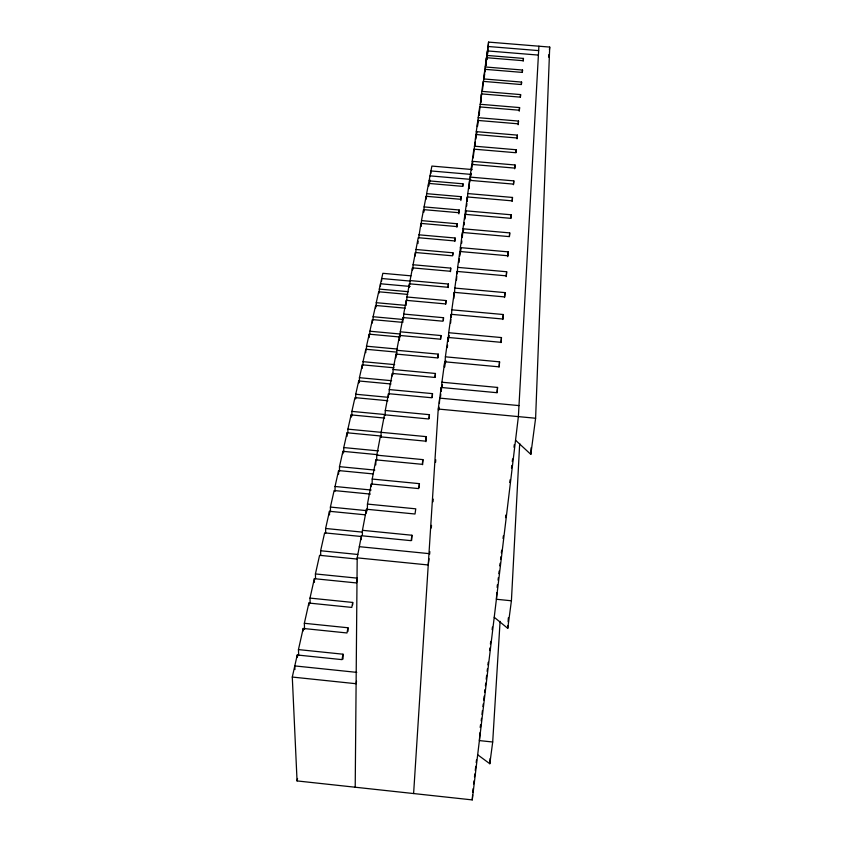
<?xml version="1.0" encoding="UTF-8"?>
<svg xmlns="http://www.w3.org/2000/svg" width="842" height="842" viewBox="0 0 842 842"><rect width="100%" height="100%" fill="white"/><g stroke="black" fill="none" stroke-linecap="round" stroke-linejoin="round"><path stroke-width="1.26" d="M347.072 436.324L347.072 432.777L381.279 436.051M347.883 432.693L347.893 429.146L351.093 414.895L384.605 418.074M347.957 631.405L347.967 627.764L304.351 623.291L308.888 603.051L351.777 607.419L352.703 602.44L310.003 598.094L314.35 578.686L356.355 582.927L357.25 578.149L315.424 573.939L319.592 555.31L356.903 559.046M351.082 417.243L351.093 414.895M351.851 416.085L351.872 411.391L354.966 397.624L387.888 400.739M352.693 604.861L352.703 602.44M355.692 398.919L355.724 394.245L358.703 380.952L390.983 383.984M355.208 787.228L357.197 557.857L361.407 535.733L411.138 540.669L411.927 535.238L362.439 530.323L362.376 535.501M358.681 383.278L358.703 380.952M357.218 581.78L357.25 578.149M359.387 382.331L359.439 377.69L362.313 364.828L394.056 367.796M362.281 368.301L362.313 364.828M362.986 365.133L363.028 361.671L365.807 349.251L396.929 352.135M361.365 539.617L361.407 535.733M365.765 352.693L365.807 349.251M366.449 349.64L366.502 346.199L369.196 334.179L399.803 337M366.407 513.104L366.459 509.231L415.011 514.009L415.769 508.831L367.449 504.084L367.365 509.231M369.143 337.6L369.196 334.179M369.796 334.642L369.859 331.222L372.459 319.592L402.487 322.349M372.406 322.991L372.459 319.592M373.048 320.128L373.101 316.729L375.637 305.467L405.191 308.161M371.227 486.539L371.28 483.971L418.706 488.592L419.421 483.655L372.217 479.056L372.111 484.182M375.585 308.098L375.637 305.467M376.174 306.625L376.258 302.688L378.7 291.774L407.802 294.416M379.226 292.995L379.31 289.09L382.847 273.313L410.907 275.839M375.764 464.963L375.879 459.858L422.231 464.331L422.916 459.616L376.774 455.164L376.658 460.258M380.447 286.375L380.5 283.765L410.191 286.448M381.615 281.112L381.679 278.502L409.907 281.049M380.994 437.398L381.121 432.335L384.468 414.78L428.82 418.99L429.441 414.674L385.289 410.486L385.152 415.516M388.383 397.435L388.488 393.677L431.904 397.771L432.504 393.635L389.278 389.562L389.13 394.561M392.267 375.942L392.351 373.459L434.851 377.427L435.43 373.469L393.098 369.512L392.94 374.48M395.919 357.766L396.045 354.061L437.693 357.924L438.24 354.124L396.761 350.283L396.593 355.208M399.424 340.336L399.592 335.442L440.408 339.2L440.945 335.548L400.287 331.811L400.108 336.695M402.823 322.412L403.002 317.56L443.018 321.212L443.534 317.708L403.665 314.066L403.486 318.907M515.536 440.208L530.818 454.364L535.607 418.242L549.71 47.078L488.57 42.1L486.434 59.319M406.097 305.172L406.286 300.352L445.534 303.92L446.028 300.541L406.918 296.994L406.781 300.605M409.286 287.396L409.433 283.807L447.955 287.28L448.428 284.028L410.054 280.575L409.907 284.154M530.818 454.364L531.091 447.786M412.37 270.24L412.475 267.872L450.281 271.261L450.733 268.124L413.064 264.756L412.864 269.482M415.253 256.031L415.401 252.505L452.522 255.81L452.964 252.789L415.98 249.495L415.822 253.021M417.969 243.517L418.074 241.191M418.621 238.286L420.947 223.404L456.774 226.561L457.185 223.751L421.484 220.615L421.221 226.372M420.842 225.719L420.947 223.404M423.452 212.226L423.579 209.616L458.785 212.7L459.185 209.984L424.094 206.911L423.842 212.131M425.999 198.88L426.115 196.281L460.732 199.301L461.111 196.67L426.62 193.671L426.368 198.849M428.452 185.977L428.578 183.398L462.616 186.356L462.984 183.809L429.062 180.883L428.799 186.008M411.675 540.396L411.927 535.238M429.683 182.43L429.82 179.714M430.82 173.557L430.946 170.947L471.331 174.42M494.222 617.26L507.758 628.353L511.41 600.778L519.693 443.492M419.221 487.486L419.421 483.655M507.758 628.353L507.905 625.732M508.115 621.785L508.336 617.849M422.631 464.71L422.916 459.616M538.901 46.194L518.377 416.611L472.246 799.9L297.058 780.923L292.29 677.052L297.237 654.992L341.999 659.633L343.01 654.202L298.447 649.592L303.194 628.458L346.988 632.963L347.967 627.764M425.968 441.703L426.252 436.64L347.893 429.146M429.231 418.442L429.441 414.674M432.283 397.371L432.504 393.635M435.209 377.184L435.43 373.469M477.677 754.769L489.812 763.736L492.696 742.002L500.085 621.343M438.019 357.808L438.24 354.124M440.713 339.21L440.945 335.548M489.812 763.736L490.149 758.495M443.376 320.128L443.534 317.708M413.611 793.553L438.229 409.033L441.187 387.467L497.138 392.719L497.559 387.436L441.913 382.226L441.324 391.235M429.652 554.194L429.82 551.573M431.346 527.966L431.514 525.345M433.041 501.737L433.209 499.117M435.577 462.384L435.746 459.764M438.966 409.928L439.145 407.191M439.387 403.371L439.724 398.119L518.988 405.591M445.797 304.151L446.028 300.541M440.598 396.508L440.766 393.919M440.934 391.341L441.187 387.467M448.186 287.606L448.428 284.028M450.502 271.671L450.733 268.124M444.376 366.901L444.713 361.786L499.18 366.849L499.569 361.839L445.397 356.819L444.713 367.028M496.822 592.715L496.391 599.262L511.41 600.778M497.169 587.484L497.338 584.864M452.807 255.137L452.964 252.789M447.365 347.567L447.544 345.041M447.797 341.242L448.049 337.442L501.106 342.326L501.474 337.568L448.702 332.716L448.102 341.568M454.869 241.496L455.112 238.012L418.779 234.802M456.943 227.203L457.185 223.751M450.617 323.096L450.88 319.339M451.049 316.834L451.228 314.319L502.937 319.034L503.295 314.519L451.838 309.835L451.323 317.339M458.911 213.889L459.185 209.984M453.806 298.552L454.238 292.353L504.674 296.91L505.021 292.616L454.827 288.08L454.48 293.037M460.848 200.554L461.111 196.67M462.805 186.377L462.984 183.809M456.501 280.018L456.764 276.334M456.932 273.882L457.111 271.429L506.337 275.839L506.663 271.755L457.669 267.367L457.238 273.492M459.069 262.42L459.322 258.778M459.585 255.137L459.837 251.495L507.915 255.768L508.221 251.874L460.374 247.622L459.764 256.094M479.951 732.729L479.382 740.592L492.696 742.002M480.319 727.488L480.508 724.867M461.669 243.275L461.848 240.875M462.111 237.276L462.447 232.476L509.421 236.623L509.715 232.897L462.963 228.782L462.353 237.16M464.163 224.993L464.342 222.614M464.595 219.057L464.942 214.321L510.862 218.341L511.147 214.784L465.426 210.784L464.826 219.067M466.657 206.069L466.847 203.469M467.036 200.859L467.321 196.954L512.241 200.859L512.504 197.449L467.784 193.565L467.215 201.364M469.036 188.061L469.604 180.335L513.557 184.124L513.809 180.872L470.047 177.094L469.668 182.23M469.194 188.661L469.383 186.093M470.931 175.873L471.12 173.326M471.404 169.505L471.794 164.411L514.82 168.105L515.062 164.979L472.215 161.306L471.552 170.2M472.246 799.9L472.615 794.911M472.794 792.417L473.067 788.68M473.215 157.959L475.888 134.499L517.188 138.004L517.409 135.12L476.288 131.647L475.719 139.088M475.046 145.698L475.33 141.961M475.519 139.477L475.888 134.499M477.351 126.574L477.824 120.427L518.304 123.837L518.514 121.069L478.203 117.68L477.54 126.268M479.024 115.407L481.466 93.894L520.398 97.146L520.598 94.588L481.813 91.357L481.435 96.146M480.814 102.303L481.466 93.894M480.982 102.135L481.161 99.745M482.529 89.684L484.834 69.318L522.345 72.412L522.535 70.033L485.16 66.96L484.792 71.644M484.192 77.527L484.834 69.318M484.339 77.496L484.613 73.98M485.813 65.518L486.423 57.688L523.271 60.708L523.45 58.424L486.739 55.414M485.918 65.834L486.234 61.929M486.644 59.982L487.36 50.909L538.406 55.088M486.939 59.55L487.139 56.94M487.455 53.014L487.971 46.478L538.659 50.615M487.634 53.877L487.95 49.952M488.149 47.331L488.57 42.1M474.288 146.171L516.262 149.75L516.02 152.739L473.878 149.15L472.215 161.306M480.035 104.261L519.577 107.576L519.367 110.228L479.677 106.902L478.203 117.68M483.518 78.927L521.587 82.084L521.387 84.547L483.182 81.379L481.813 91.357M523.187 61.024L523.45 58.424M522.303 72.38L522.535 70.033M521.345 84.453L521.587 82.084M520.367 96.977L520.598 94.588M519.219 111.207L519.577 107.576M518.146 124.753L518.514 121.069M517.041 138.846L517.409 135.12M516.009 152.255L516.262 149.75M514.683 168.789L515.062 164.979M513.42 184.724L513.809 180.872M512.115 201.354L512.504 197.449M510.789 218.331L511.147 214.784M509.357 236.486L509.715 232.897M507.737 256.705L508.221 251.874M506.158 276.639L506.663 271.755M504.516 297.552L505.021 292.616M502.779 319.518L503.295 314.519M500.958 342.62L501.474 337.568M499.043 366.933L499.569 361.839M497.022 392.572L497.559 387.436M548.574 57.088L548.858 54.593M549.426 49.583L549.71 47.078M473.636 783.955L474.004 780.86M474.478 776.945L474.835 773.966M475.256 770.43L475.751 766.336M476.193 762.62L476.509 759.979M480.414 727.435L480.729 724.825M481.192 720.92L481.508 718.31M481.971 714.405L482.445 710.501M482.908 706.585L483.224 703.986M483.687 700.07L484.161 696.166M484.624 692.25L484.939 689.651M485.413 685.735L485.718 683.136M486.192 679.22L486.655 675.316M487.129 671.4L487.444 668.801M487.907 664.885L488.223 662.286M489.623 650.561L489.939 647.951M490.402 644.046L490.718 641.436M492.128 629.711L492.433 627.101M498.054 580.191L498.369 577.591M498.843 573.676L499.148 571.076M499.78 565.856L500.085 563.256M500.558 559.341L500.874 556.741M501.337 552.826L501.653 550.226M503.053 538.501L503.369 535.891M505.558 517.651L505.863 515.041M509.768 482.466L510.094 479.782M511.483 468.131L511.81 465.447M512.283 461.532L512.589 458.932M513.988 447.281L514.315 444.587M429.041 558.709L428.241 564.971L357.197 557.857M441.913 382.226L444.713 361.786M445.397 356.819L448.049 337.442M448.702 332.716L451.228 314.319M451.838 309.835L454.238 292.353M454.827 288.08L457.111 271.429M457.669 267.367L459.837 251.495M460.374 247.622L462.447 232.476M462.963 228.782L464.942 214.321M465.426 210.784L467.321 196.954M467.784 193.565L469.604 180.335M470.047 177.094L471.794 164.411M476.288 131.647L477.824 120.427M485.16 66.96L486.423 57.688M442.113 387.404L442.471 384.836M445.429 363.081L445.786 360.492M448.849 337.958L449.186 335.495M460.721 250.832L461.069 248.285M463.247 232.245L463.584 229.824M465.773 213.742L466.121 211.216M472.53 164.148L472.867 161.696M476.635 134.004L476.982 131.489M479.203 115.175L479.519 112.849M485.129 71.644L485.455 69.297M426.252 436.64L425.599 441.155L380.268 436.819L376.774 455.164M455.112 238.012L454.68 240.928L418.221 237.697L415.98 249.495M356.534 681.231L356.103 683.725L292.29 677.052M362.439 530.323L366.459 509.231M367.449 504.084L371.28 483.971M372.217 479.056L375.879 459.858M385.289 410.486L388.488 393.677M389.278 389.562L392.351 373.459M393.098 369.512L396.045 354.061M396.761 350.283L399.592 335.442M400.287 331.811L403.002 317.56M403.665 314.066L406.286 300.352M406.918 296.994L409.433 283.807M410.054 280.575L412.475 267.872M413.064 264.756L415.401 252.505M421.484 220.615L423.579 209.616M424.094 206.911L426.115 196.281M426.62 193.671L428.578 183.398M429.062 180.883L431.883 166.074L472.004 169.526M297.058 780.923L297.552 778.482M320.718 555.583L320.623 550.752L324.633 532.86L361.081 536.48M325.686 533.302L325.612 528.481L329.464 511.294L365.207 514.809M330.474 511.883L330.411 507.073L334.127 490.539L370.354 494.086M335.074 491.265L335.032 486.487L338.6 470.562L372.89 473.899M339.505 471.425L339.484 466.657L342.915 451.323L377.742 454.68M343.768 452.301L343.757 447.565L347.072 432.777M430.009 175.873L470.836 179.399M379.31 289.09L408.317 291.711M376.258 302.688L405.718 305.372M373.101 316.729L403.034 319.476M369.859 331.222L400.371 334.032M366.502 346.199L397.519 349.072M363.028 361.671L394.656 364.618M359.439 377.69L391.604 380.7M355.724 394.245L388.446 397.329M438.229 409.033L535.607 418.242M351.872 411.391L385.268 414.559M343.757 447.565L378.458 450.902M339.484 466.657L374.816 470.089M335.032 486.487L371.133 490.012M330.411 507.073L367.291 510.705M325.612 528.481L361.913 532.081M359.323 546.679L428.378 553.562M320.623 550.752L357.776 554.468M356.755 672.369L294.784 665.917L294.942 669.548M297.237 654.992L297.342 657.413M298.447 649.592L298.689 655.655M304.351 623.291L304.551 629.363M303.194 628.458L303.278 630.89M310.003 598.094L310.14 602.946M308.888 603.051L308.961 605.472M315.424 573.939L315.54 578.78M314.35 578.686L314.445 582.317M329.464 511.294L329.517 514.894M338.6 470.562L338.621 474.141M342.915 451.323L342.926 453.701M343.01 654.202L343.02 659.054"/></g></svg>
